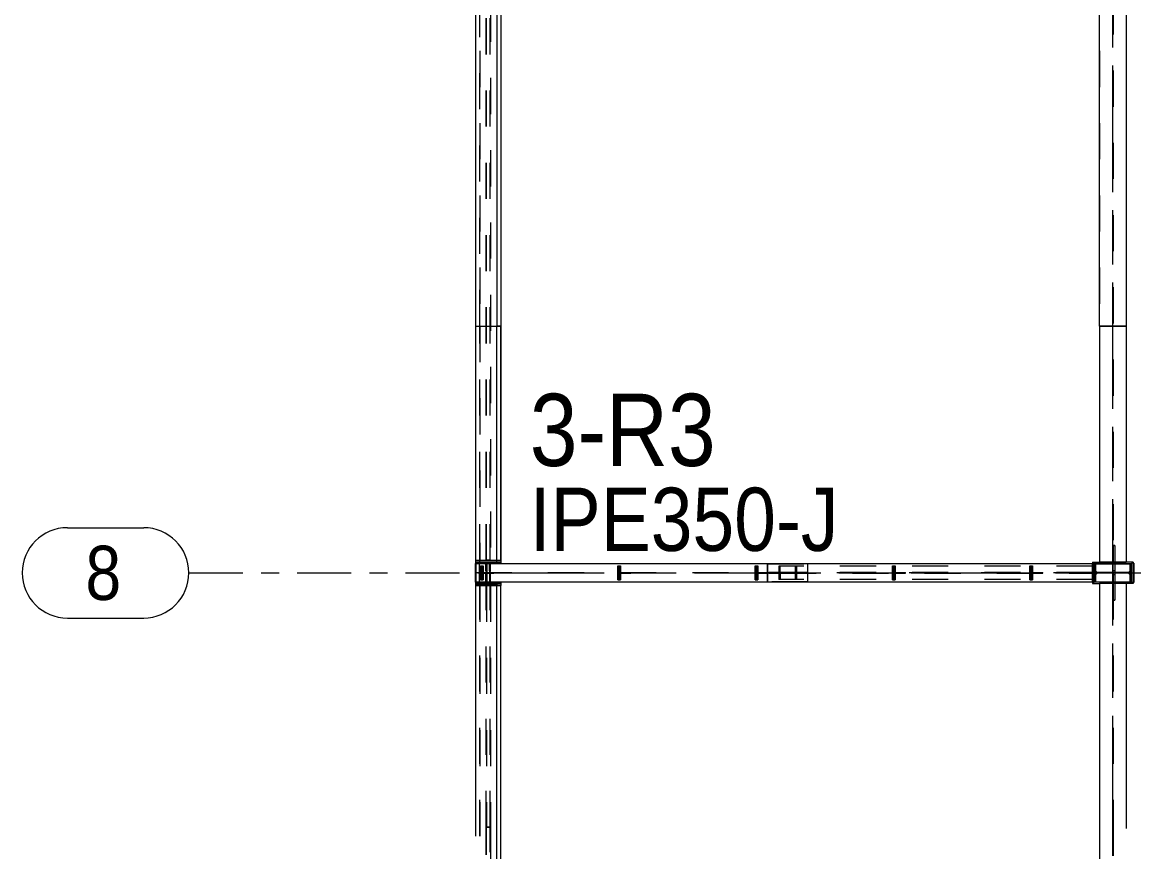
# Model space of a CAD drawing. Header units: millimetres. Extents: x -183 to 639, y -32 to 542.
# Drawn here: x -60.4 to 1.2, y 154.4 to 200.3 of the extents above; entities that cross this region are included whole.
import ezdxf

# ---------------------------------------------------------------- set-up
doc = ezdxf.new("R2010")
doc.units = ezdxf.units.MM
for name, pattern in [('XKITLINE00', [0]), ('XKITLINE02', [4, 2, -2]), ('XKITLINE03', [6, 3, -1, 1, -1])]:
    doc.linetypes.add(name, pattern=pattern)
for name, color, linetype, lineweight in [('Part', 2, 'Continuous', 0), ('PartMark', 7, 'Continuous', 0), ('S-grid', 1, 'Continuous', 0)]:
    doc.layers.add(name, color=color, linetype=linetype, lineweight=lineweight)
doc.styles.add('ARIAL', font='ARIAL.TTF')

# ---------------------------------------------------------------- blocks, each defined once
blk = doc.blocks.new('*A7')
at = {"layer": 'S-grid', "color": 1, "linetype": 'XKITLINE03', "lineweight": 0}
blk.add_line((0, -17.067), (0, 527.648), dxfattribs=at)
blk = doc.blocks.new('*A68')
at = {"layer": 'S-grid', "color": 1, "linetype": 'XKITLINE03', "lineweight": 0}
blk.add_line((-51.176, 169.853), (84.788, 169.853), dxfattribs=at)
at = {"layer": 'S-grid', "color": 3, "style": 'ARIAL', "width": 0.85}
blk.add_text('8', height=3, dxfattribs=at).set_placement((-56.902, 168.353))
blk = doc.blocks.new('*A84')
at = {"layer": 'Part', "color": 2, "linetype": 'XKITLINE00', "lineweight": 0}
for p, q in [((1.159, 170.382), (1.041, 170.382)), ((1.041, 169.324), (1.041, 170.382)), ((1.159, 170.382), (1.159, 169.324)), ((1.159, 169.324), (1.041, 169.324))]:
    blk.add_line(p, q, dxfattribs=at)
blk = doc.blocks.new('*A85')
at = {"layer": 'Part', "color": 7, "linetype": 'XKITLINE02', "lineweight": 0}
for p, q in [((0.015, 169.832), (0.015, 169.338)), ((0.103, 169.832), (0.015, 169.832)), ((0.103, 169.744), (0.015, 169.744)), ((0.103, 169.338), (0.015, 169.338)), ((0.015, 169.338), (0.103, 169.338)), ((0.103, 169.832), (0.103, 169.338)), ((0.015, 169.279), (0.015, 168.338)), ((0.103, 169.279), (0.103, 168.338)), ((0.103, 168.338), (0.015, 168.338)), ((0.015, 168.338), (0.103, 168.338))]:
    blk.add_line(p, q, dxfattribs=at)
at = {"layer": 'Part', "color": 2, "linetype": 'XKITLINE00', "lineweight": 0}
for p, q in [((0.015, 169.338), (0.015, 169.279)), ((0.103, 169.338), (0.103, 169.279))]:
    blk.add_line(p, q, dxfattribs=at)
blk = doc.blocks.new('*A86')
at = {"layer": 'Part', "color": 7, "linetype": 'XKITLINE02', "lineweight": 0}
for p, q in [((0.015, 171.368), (0.015, 170.427)), ((0.103, 171.368), (0.015, 171.368)), ((0.015, 171.368), (0.103, 171.368)), ((0.103, 171.368), (0.103, 170.427)), ((0.103, 170.368), (0.015, 170.368)), ((0.103, 170.368), (0.015, 170.368)), ((0.015, 169.874), (0.015, 170.368)), ((0.103, 169.962), (0.015, 169.962)), ((0.103, 170.368), (0.103, 169.874)), ((0.103, 169.874), (0.015, 169.874))]:
    blk.add_line(p, q, dxfattribs=at)
at = {"layer": 'Part', "color": 2, "linetype": 'XKITLINE00', "lineweight": 0}
for p, q in [((0.015, 170.368), (0.015, 170.427)), ((0.103, 170.427), (0.103, 170.368))]:
    blk.add_line(p, q, dxfattribs=at)
blk = doc.blocks.new('*A87')
at = {"layer": 'Part', "color": 2, "linetype": 'XKITLINE00', "lineweight": 0}
for p, q in [((-0.735, 183.515), (0.735, 183.515)), ((-0.735, 183.515), (-0.735, 170.427)), ((0.735, 183.515), (0.735, 170.427)), ((0.735, 170.427), (-0.735, 170.427))]:
    blk.add_line(p, q, dxfattribs=at)
blk = doc.blocks.new('*A108')
at = {"layer": 'Part', "color": 2, "linetype": 'XKITLINE00', "lineweight": 0}
for p, q in [((-0.735, 218.75), (0.735, 218.75)), ((-0.735, 218.75), (-0.735, 212.735)), ((0.735, 218.75), (0.735, 212.735)), ((-0.735, 183.515), (-0.735, 211.676)), ((0.735, 211.676), (0.735, 183.515)), ((0.735, 183.515), (-0.735, 183.515))]:
    blk.add_line(p, q, dxfattribs=at)
at = {"layer": 'Part', "color": 7, "linetype": 'XKITLINE02', "lineweight": 0}
for p, q in [((-0.735, 212.735), (-0.735, 211.676)), ((0.735, 212.735), (0.735, 211.676))]:
    blk.add_line(p, q, dxfattribs=at)
blk = doc.blocks.new('*A109')
at = {"layer": 'Part', "color": 7, "linetype": 'XKITLINE02', "lineweight": 0}
for p, q in [((0.735, 218.75), (-0.735, 218.75)), ((-0.735, 218.75), (-0.735, 183.515)), ((0.735, 218.75), (0.735, 183.515)), ((0.735, 183.515), (-0.735, 183.515))]:
    blk.add_line(p, q, dxfattribs=at)
blk = doc.blocks.new('*A110')
at = {"layer": 'Part', "color": 7, "linetype": 'XKITLINE02', "lineweight": 0}
for p, q in [((0.015, 205.662), (-0.015, 205.662)), ((-0.015, 205.662), (0.015, 205.662)), ((-0.015, 205.662), (-0.015, 170.427)), ((0.015, 205.662), (0.015, 170.427)), ((-0.015, 170.427), (0.015, 170.427)), ((0.015, 170.427), (-0.015, 170.427))]:
    blk.add_line(p, q, dxfattribs=at)
blk = doc.blocks.new('*A308')
at = {"layer": 'Part', "color": 2, "linetype": 'XKITLINE00', "lineweight": 0}
for p, q in [((-35.291, 183.515), (-34.116, 183.515)), ((-35.291, 183.515), (-35.291, 170.556)), ((-34.121, 170.556), (-34.121, 183.515)), ((-34.116, 170.556), (-34.116, 183.515)), ((-35.291, 170.556), (-34.116, 170.556))]:
    blk.add_line(p, q, dxfattribs=at)
at = {"layer": 'Part', "color": 7, "linetype": 'XKITLINE02', "lineweight": 0}
for p, q in [((-35.286, 183.515), (-35.291, 183.515)), ((-35.286, 170.556), (-35.286, 183.515)), ((-35.291, 170.556), (-35.286, 170.556))]:
    blk.add_line(p, q, dxfattribs=at)
blk = doc.blocks.new('*A309')
at = {"layer": 'Part', "color": 7, "linetype": 'XKITLINE02', "lineweight": 0}
for p, q in [((-35.059, 183.515), (-35.064, 183.515)), ((-35.064, 183.515), (-34.116, 183.515)), ((-35.064, 183.515), (-35.064, 170.556)), ((-35.059, 170.556), (-35.059, 183.515)), ((-33.894, 183.515), (-33.89, 183.515)), ((-35.064, 170.556), (-35.059, 170.556)), ((-35.064, 170.556), (-33.894, 170.556))]:
    blk.add_line(p, q, dxfattribs=at)
at = {"layer": 'Part', "color": 2, "linetype": 'XKITLINE00', "lineweight": 0}
for p, q in [((-33.89, 183.515), (-34.116, 183.515)), ((-33.894, 183.515), (-33.894, 170.556)), ((-33.89, 170.556), (-33.89, 183.515)), ((-33.894, 170.556), (-33.89, 170.556))]:
    blk.add_line(p, q, dxfattribs=at)
blk = doc.blocks.new('*A310')
at = {"layer": 'Part', "color": 7, "linetype": 'XKITLINE02', "lineweight": 0}
for p, q in [((-34.713, 205.25), (-34.468, 205.25)), ((-34.713, 170.556), (-34.713, 205.25)), ((-34.689, 170.556), (-34.689, 205.25)), ((-34.491, 170.556), (-34.491, 205.25)), ((-34.468, 205.25), (-34.468, 170.556)), ((-34.468, 170.556), (-34.713, 170.556))]:
    blk.add_line(p, q, dxfattribs=at)
blk = doc.blocks.new('*A355')
at = {"layer": 'Part', "color": 7, "linetype": 'XKITLINE02', "lineweight": 0}
for p, q in [((-1.029, 169.338), (-1.029, 170.368)), ((-1.029, 170.368), (-0.965, 170.368)), ((-0.965, 170.368), (-0.965, 169.874)), ((0.965, 169.874), (0.965, 170.368)), ((0.965, 170.368), (1.029, 170.368)), ((-0.965, 169.338), (-1.029, 169.338)), ((-0.965, 169.874), (0.965, 169.874)), ((0.965, 169.832), (-0.965, 169.832)), ((-0.965, 169.832), (-0.965, 169.338)), ((0.965, 169.338), (0.965, 169.832)), ((1.029, 169.338), (0.965, 169.338))]:
    blk.add_line(p, q, dxfattribs=at)
at = {"layer": 'Part', "color": 2, "linetype": 'XKITLINE00', "lineweight": 0}
blk.add_line((1.029, 170.368), (1.029, 169.338), dxfattribs=at)
blk = doc.blocks.new('*A356')
at = {"layer": 'Part', "color": 7, "linetype": 'XKITLINE02', "lineweight": 0}
for p, q in [((0.015, 156.191), (-0.015, 156.191)), ((-0.015, 156.191), (0.015, 156.191)), ((-0.015, 156.191), (-0.015, 120.956)), ((0.015, 156.191), (0.015, 120.956)), ((-0.015, 120.956), (0.015, 120.956)), ((0.015, 120.956), (-0.015, 120.956))]:
    blk.add_line(p, q, dxfattribs=at)
blk = doc.blocks.new('*A357')
at = {"layer": 'Part', "color": 2, "linetype": 'XKITLINE00', "lineweight": 0}
for p, q in [((-0.735, 169.279), (0.735, 169.279)), ((-0.735, 169.279), (-0.735, 134.044)), ((0.735, 169.279), (0.735, 155.691)), ((0.735, 136.781), (0.735, 134.044)), ((0.735, 134.044), (-0.735, 134.044))]:
    blk.add_line(p, q, dxfattribs=at)
blk = doc.blocks.new('*A358')
at = {"layer": 'Part', "color": 7, "linetype": 'XKITLINE02', "lineweight": 0}
for p, q in [((0.735, 169.279), (-0.735, 169.279)), ((-0.735, 169.279), (-0.735, 134.044)), ((0.735, 169.279), (0.735, 155.691)), ((0.735, 136.781), (0.735, 134.044)), ((0.735, 134.044), (-0.735, 134.044))]:
    blk.add_line(p, q, dxfattribs=at)
blk = doc.blocks.new('*A359')
at = {"layer": 'Part', "color": 7, "linetype": 'XKITLINE02', "lineweight": 0}
for p, q in [((0.735, 183.515), (-0.735, 183.515)), ((-0.735, 183.515), (-0.735, 170.427)), ((0.735, 183.515), (0.735, 170.427)), ((0.735, 170.427), (-0.735, 170.427))]:
    blk.add_line(p, q, dxfattribs=at)
blk = doc.blocks.new('*A360')
at = {"layer": 'Part', "color": 7, "linetype": 'XKITLINE02', "lineweight": 0}
for p, q in [((0.015, 169.279), (-0.015, 169.279)), ((-0.015, 169.279), (0.015, 169.279)), ((-0.015, 169.279), (-0.015, 156.191)), ((0.015, 169.279), (0.015, 156.191)), ((-0.015, 156.191), (0.015, 156.191)), ((0.015, 156.191), (-0.015, 156.191))]:
    blk.add_line(p, q, dxfattribs=at)
blk = doc.blocks.new('*A379')
at = {"layer": 'Part', "color": 2, "linetype": 'XKITLINE00', "lineweight": 0}
for p, q in [((-35.291, 169.338), (-35.291, 170.368)), ((-35.291, 170.368), (-1.129, 170.368)), ((-1.129, 169.338), (-35.291, 169.338))]:
    blk.add_line(p, q, dxfattribs=at)
at = {"layer": 'Part', "color": 7, "linetype": 'XKITLINE02', "lineweight": 0}
for p, q in [((-35.284, 170.368), (-35.284, 169.874)), ((-35.082, 169.874), (-35.082, 170.368)), ((-35.075, 169.338), (-35.075, 170.368)), ((-1.129, 169.338), (-1.129, 170.368)), ((-35.284, 169.874), (-1.129, 169.874)), ((-1.129, 169.832), (-35.284, 169.832)), ((-35.284, 169.832), (-35.284, 169.338)), ((-35.082, 169.338), (-35.082, 169.832))]:
    blk.add_line(p, q, dxfattribs=at)
blk = doc.blocks.new('*A380')
at = {"layer": 'Part', "color": 7, "linetype": 'XKITLINE02', "lineweight": 0}
for p, q in [((-1.112, 170.221), (-18.493, 170.221)), ((-18.493, 170.221), (-18.493, 169.485)), ((-18.422, 169.872), (-18.422, 170.221)), ((-17.577, 169.872), (-17.577, 170.221)), ((-17.506, 169.485), (-17.506, 170.221)), ((-1.112, 170.221), (-1.112, 169.485)), ((-1.112, 169.485), (-18.493, 169.485)), ((-1.112, 169.872), (-18.422, 169.872)), ((-18.422, 169.834), (-1.112, 169.834)), ((-18.422, 169.834), (-18.422, 169.485)), ((-17.577, 169.485), (-17.577, 169.834))]:
    blk.add_line(p, q, dxfattribs=at)
blk = doc.blocks.new('*A381')
at = {"layer": 'Part', "color": 7, "linetype": 'XKITLINE02', "lineweight": 0}
for p, q in [((-34.713, 155.779), (-34.468, 155.779)), ((-34.713, 126.233), (-34.713, 155.779)), ((-34.689, 126.249), (-34.689, 155.779)), ((-34.491, 126.389), (-34.491, 155.779)), ((-34.468, 155.779), (-34.468, 126.406))]:
    blk.add_line(p, q, dxfattribs=at)
blk = doc.blocks.new('*A382')
at = {"layer": 'Part', "color": 2, "linetype": 'XKITLINE00', "lineweight": 0}
for p, q in [((-35.291, 169.15), (-34.116, 169.15)), ((-35.291, 169.15), (-35.291, 155.279)), ((-34.121, 134.044), (-34.121, 169.15)), ((-34.116, 134.044), (-34.116, 169.15)), ((-35.291, 136.369), (-35.291, 134.044)), ((-35.291, 134.044), (-34.116, 134.044))]:
    blk.add_line(p, q, dxfattribs=at)
at = {"layer": 'Part', "color": 7, "linetype": 'XKITLINE02', "lineweight": 0}
for p, q in [((-35.286, 169.15), (-35.291, 169.15)), ((-35.286, 155.279), (-35.286, 169.15)), ((-35.286, 134.044), (-35.286, 136.369)), ((-35.291, 134.044), (-35.286, 134.044))]:
    blk.add_line(p, q, dxfattribs=at)
blk = doc.blocks.new('*A383')
at = {"layer": 'Part', "color": 7, "linetype": 'XKITLINE02', "lineweight": 0}
for p, q in [((-35.064, 169.15), (-35.059, 169.15)), ((-35.064, 169.15), (-35.064, 155.279)), ((-35.064, 169.15), (-33.894, 169.15)), ((-35.059, 155.279), (-35.059, 169.15)), ((-35.064, 136.369), (-35.064, 134.044)), ((-35.059, 134.044), (-35.059, 136.369)), ((-35.064, 134.044), (-35.059, 134.044)), ((-35.064, 134.044), (-34.116, 134.044)), ((-33.894, 134.044), (-33.89, 134.044))]:
    blk.add_line(p, q, dxfattribs=at)
at = {"layer": 'Part', "color": 2, "linetype": 'XKITLINE00', "lineweight": 0}
for p, q in [((-33.894, 169.15), (-33.89, 169.15)), ((-33.894, 134.044), (-33.894, 169.15)), ((-33.89, 134.044), (-33.89, 169.15)), ((-34.116, 134.044), (-33.89, 134.044))]:
    blk.add_line(p, q, dxfattribs=at)
blk = doc.blocks.new('*A384')
at = {"layer": 'Part', "color": 7, "linetype": 'XKITLINE02', "lineweight": 0}
for p, q in [((-34.713, 169.15), (-34.468, 169.15)), ((-34.713, 155.779), (-34.713, 169.15)), ((-34.689, 169.15), (-34.689, 155.779)), ((-34.491, 155.779), (-34.491, 169.15)), ((-34.468, 169.15), (-34.468, 155.779)), ((-34.468, 155.779), (-34.713, 155.779))]:
    blk.add_line(p, q, dxfattribs=at)
blk = doc.blocks.new('*A385')
at = {"layer": 'Part', "color": 2, "linetype": 'XKITLINE00', "lineweight": 0}
for p, q in [((-35.286, 169.25), (-35.286, 169.338)), ((-34.116, 169.25), (-34.116, 169.338)), ((-33.899, 169.338), (-33.899, 169.25)), ((-35.286, 169.25), (-33.899, 169.25))]:
    blk.add_line(p, q, dxfattribs=at)
at = {"layer": 'Part', "color": 7, "linetype": 'XKITLINE02', "lineweight": 0}
for p, q in [((-35.286, 169.338), (-33.899, 169.338)), ((-35.069, 169.25), (-35.069, 169.338))]:
    blk.add_line(p, q, dxfattribs=at)
blk = doc.blocks.new('*A386')
at = {"layer": 'Part', "color": 2, "linetype": 'XKITLINE00', "lineweight": 0}
for p, q in [((-35.286, 170.368), (-35.286, 170.456)), ((-35.286, 170.456), (-33.899, 170.456)), ((-34.116, 170.368), (-34.116, 170.456)), ((-33.899, 170.456), (-33.899, 170.368))]:
    blk.add_line(p, q, dxfattribs=at)
at = {"layer": 'Part', "color": 7, "linetype": 'XKITLINE02', "lineweight": 0}
for p, q in [((-33.899, 170.368), (-35.286, 170.368)), ((-35.069, 170.368), (-35.069, 170.456))]:
    blk.add_line(p, q, dxfattribs=at)
blk = doc.blocks.new('*A387')
at = {"layer": 'Part', "color": 2, "linetype": 'XKITLINE00', "lineweight": 0}
for p, q in [((-35.286, 169.15), (-35.286, 169.238)), ((-33.883, 169.238), (-35.286, 169.238)), ((-34.116, 169.238), (-34.116, 169.15)), ((-34.116, 169.15), (-33.883, 169.15)), ((-33.883, 169.15), (-33.883, 169.238))]:
    blk.add_line(p, q, dxfattribs=at)
at = {"layer": 'Part', "color": 7, "linetype": 'XKITLINE02', "lineweight": 0}
for p, q in [((-34.116, 169.15), (-35.286, 169.15)), ((-35.053, 169.15), (-35.053, 169.238)), ((-34.121, 169.15), (-34.116, 169.15))]:
    blk.add_line(p, q, dxfattribs=at)
blk = doc.blocks.new('*A388')
at = {"layer": 'Part', "color": 2, "linetype": 'XKITLINE00', "lineweight": 0}
for p, q in [((-35.286, 170.468), (-35.286, 170.556)), ((-34.116, 170.556), (-33.883, 170.556)), ((-34.116, 170.468), (-34.116, 170.556)), ((-33.883, 170.468), (-33.883, 170.556)), ((-35.286, 170.468), (-33.883, 170.468))]:
    blk.add_line(p, q, dxfattribs=at)
at = {"layer": 'Part', "color": 7, "linetype": 'XKITLINE02', "lineweight": 0}
for p, q in [((-35.286, 170.556), (-34.116, 170.556)), ((-35.053, 170.468), (-35.053, 170.556)), ((-34.121, 170.556), (-34.116, 170.556))]:
    blk.add_line(p, q, dxfattribs=at)
blk = doc.blocks.new('*A389')
at = {"layer": 'Part', "color": 7, "linetype": 'XKITLINE02', "lineweight": 0}
for p, q in [((-34.473, 170.368), (-34.722, 170.368)), ((-34.722, 169.962), (-34.722, 170.368)), ((-34.676, 169.962), (-34.722, 169.962)), ((-34.722, 169.962), (-34.713, 169.874)), ((-34.676, 170.368), (-34.676, 169.962)), ((-34.676, 169.962), (-34.666, 169.874)), ((-34.52, 169.962), (-34.529, 169.874)), ((-34.52, 169.962), (-34.52, 170.368)), ((-34.473, 169.962), (-34.52, 169.962)), ((-34.483, 169.874), (-34.473, 169.962)), ((-34.473, 169.962), (-34.473, 170.368)), ((-34.713, 169.874), (-34.483, 169.874))]:
    blk.add_line(p, q, dxfattribs=at)
blk = doc.blocks.new('*A390')
at = {"layer": 'Part', "color": 7, "linetype": 'XKITLINE02', "lineweight": 0}
for p, q in [((-34.722, 169.744), (-34.713, 169.832)), ((-34.722, 169.338), (-34.722, 169.744)), ((-34.722, 169.744), (-34.676, 169.744)), ((-34.473, 169.338), (-34.722, 169.338)), ((-34.713, 169.832), (-34.483, 169.832)), ((-34.666, 169.832), (-34.676, 169.744)), ((-34.676, 169.744), (-34.676, 169.338)), ((-34.529, 169.832), (-34.52, 169.744)), ((-34.52, 169.744), (-34.52, 169.338)), ((-34.52, 169.744), (-34.473, 169.744)), ((-34.473, 169.744), (-34.483, 169.832)), ((-34.473, 169.338), (-34.473, 169.744))]:
    blk.add_line(p, q, dxfattribs=at)
blk = doc.blocks.new('*A391')
at = {"layer": 'Part', "color": 2, "linetype": 'XKITLINE00', "lineweight": 0}
for p, q in [((-27.412, 169.471), (-27.412, 170.235)), ((-27.412, 170.235), (-27.272, 170.235)), ((-27.383, 169.471), (-27.383, 170.235)), ((-27.272, 170.235), (-27.272, 169.868)), ((-27.412, 169.471), (-27.272, 169.471)), ((-27.272, 169.838), (-27.272, 169.471))]:
    blk.add_line(p, q, dxfattribs=at)
at = {"layer": 'Part', "color": 7, "linetype": 'XKITLINE02', "lineweight": 0}
for p, q in [((-27.301, 169.471), (-27.301, 170.235)), ((-27.272, 169.868), (-27.272, 169.838))]:
    blk.add_line(p, q, dxfattribs=at)
blk = doc.blocks.new('*A392')
at = {"layer": 'Part', "color": 2, "linetype": 'XKITLINE00', "lineweight": 0}
for p, q in [((-27.334, 169.838), (-27.334, 169.868)), ((-27.334, 169.868), (-26.687, 169.868)), ((-27.334, 169.838), (-26.687, 169.838)), ((-26.687, 169.838), (-26.687, 169.868))]:
    blk.add_line(p, q, dxfattribs=at)
at = {"layer": 'Part', "color": 7, "linetype": 'XKITLINE02', "lineweight": 0}
blk.add_line((-27.272, 169.838), (-27.272, 169.868), dxfattribs=at)
blk = doc.blocks.new('*A393')
at = {"layer": 'Part', "color": 2, "linetype": 'XKITLINE00', "lineweight": 0}
for p, q in [((-35.017, 169.471), (-35.017, 170.235)), ((-35.017, 170.235), (-34.877, 170.235)), ((-34.988, 169.471), (-34.988, 170.235)), ((-34.877, 170.235), (-34.877, 169.868)), ((-35.017, 169.471), (-34.877, 169.471)), ((-34.877, 169.838), (-34.877, 169.471))]:
    blk.add_line(p, q, dxfattribs=at)
at = {"layer": 'Part', "color": 7, "linetype": 'XKITLINE02', "lineweight": 0}
for p, q in [((-34.906, 169.471), (-34.906, 170.235)), ((-34.877, 169.868), (-34.877, 169.838))]:
    blk.add_line(p, q, dxfattribs=at)
blk = doc.blocks.new('*A394')
at = {"layer": 'Part', "color": 2, "linetype": 'XKITLINE00', "lineweight": 0}
for p, q in [((-34.938, 169.838), (-34.938, 169.868)), ((-34.938, 169.868), (-34.292, 169.868)), ((-34.938, 169.838), (-34.292, 169.838)), ((-34.292, 169.838), (-34.292, 169.868))]:
    blk.add_line(p, q, dxfattribs=at)
at = {"layer": 'Part', "color": 7, "linetype": 'XKITLINE02', "lineweight": 0}
blk.add_line((-34.877, 169.838), (-34.877, 169.868), dxfattribs=at)
blk = doc.blocks.new('*A395')
at = {"layer": 'Part', "color": 7, "linetype": 'XKITLINE02', "lineweight": 0}
for p, q in [((-1.112, 169.353), (-1.112, 170.353)), ((-1.112, 170.353), (-1.041, 170.353)), ((-1.041, 170.353), (-1.041, 169.353)), ((-1.041, 169.353), (-1.112, 169.353))]:
    blk.add_line(p, q, dxfattribs=at)
blk = doc.blocks.new('*A396')
at = {"layer": 'Part', "color": 7, "linetype": 'XKITLINE02', "lineweight": 0}
for p, q in [((-1.112, 169.868), (-1.638, 169.868)), ((-1.638, 169.868), (-1.638, 169.838)), ((-1.638, 169.838), (-1.112, 169.838)), ((-1.178, 169.838), (-1.178, 169.868)), ((-1.112, 169.838), (-1.112, 169.868))]:
    blk.add_line(p, q, dxfattribs=at)
blk = doc.blocks.new('*A397')
at = {"layer": 'Part', "color": 7, "linetype": 'XKITLINE02', "lineweight": 0}
for p, q in [((-1.112, 169.868), (-1.638, 169.868)), ((-1.638, 169.868), (-1.638, 169.838)), ((-1.638, 169.838), (-1.112, 169.838)), ((-1.178, 169.838), (-1.178, 169.868)), ((-1.112, 169.838), (-1.112, 169.868))]:
    blk.add_line(p, q, dxfattribs=at)
blk = doc.blocks.new('*A398')
at = {"layer": 'Part', "color": 7, "linetype": 'XKITLINE02', "lineweight": 0}
for p, q in [((-17.967, 169.868), (-19.053, 169.868)), ((-19.053, 169.868), (-19.053, 169.838)), ((-19.053, 169.838), (-17.967, 169.838)), ((-18.581, 169.838), (-18.581, 169.868)), ((-18.427, 169.838), (-18.427, 169.868)), ((-17.967, 169.868), (-17.967, 169.838))]:
    blk.add_line(p, q, dxfattribs=at)
blk = doc.blocks.new('*A399')
at = {"layer": 'Part', "color": 7, "linetype": 'XKITLINE02', "lineweight": 0}
for p, q in [((-16.947, 169.868), (-17.441, 169.868)), ((-17.441, 169.868), (-17.441, 169.838)), ((-17.441, 169.838), (-16.947, 169.838)), ((-17.419, 169.838), (-17.419, 169.868)), ((-16.98, 169.868), (-16.98, 169.838)), ((-16.947, 169.838), (-16.947, 169.868))]:
    blk.add_line(p, q, dxfattribs=at)
blk = doc.blocks.new('*A400')
at = {"layer": 'Part', "color": 7, "linetype": 'XKITLINE02', "lineweight": 0}
for p, q in [((-19.119, 170.353), (-16.888, 170.353)), ((-19.119, 169.353), (-19.119, 170.353)), ((-19.111, 169.353), (-19.111, 170.353)), ((-16.896, 169.353), (-16.896, 170.353)), ((-16.888, 169.353), (-16.888, 170.353)), ((-16.888, 169.353), (-19.119, 169.353))]:
    blk.add_line(p, q, dxfattribs=at)
blk = doc.blocks.new('*A401')
at = {"layer": 'Part', "color": 2, "linetype": 'XKITLINE00', "lineweight": 0}
for p, q in [((-19.807, 169.471), (-19.807, 170.235)), ((-19.807, 170.235), (-19.667, 170.235)), ((-19.778, 169.471), (-19.778, 170.235)), ((-19.667, 170.235), (-19.667, 169.868)), ((-19.807, 169.471), (-19.667, 169.471)), ((-19.667, 169.838), (-19.667, 169.471))]:
    blk.add_line(p, q, dxfattribs=at)
at = {"layer": 'Part', "color": 7, "linetype": 'XKITLINE02', "lineweight": 0}
for p, q in [((-19.696, 169.471), (-19.696, 170.235)), ((-19.667, 169.868), (-19.667, 169.838))]:
    blk.add_line(p, q, dxfattribs=at)
blk = doc.blocks.new('*A402')
at = {"layer": 'Part', "color": 2, "linetype": 'XKITLINE00', "lineweight": 0}
for p, q in [((-19.729, 169.838), (-19.729, 169.868)), ((-19.729, 169.868), (-19.082, 169.868)), ((-19.729, 169.838), (-19.082, 169.838)), ((-19.082, 169.838), (-19.082, 169.868))]:
    blk.add_line(p, q, dxfattribs=at)
at = {"layer": 'Part', "color": 7, "linetype": 'XKITLINE02', "lineweight": 0}
blk.add_line((-19.667, 169.838), (-19.667, 169.868), dxfattribs=at)
blk = doc.blocks.new('*A403')
at = {"layer": 'Part', "color": 7, "linetype": 'XKITLINE02', "lineweight": 0}
for p, q in [((-1.129, 169.876), (-2.007, 169.876)), ((-2.007, 169.876), (-2.007, 169.829)), ((-2.007, 169.829), (-1.129, 169.829)), ((-1.217, 169.829), (-1.217, 169.876)), ((-1.129, 169.829), (-1.129, 169.876))]:
    blk.add_line(p, q, dxfattribs=at)
blk = doc.blocks.new('*A404')
at = {"layer": 'Part', "color": 2, "linetype": 'XKITLINE00', "lineweight": 0}
for p, q in [((-1.129, 169.324), (-1.129, 170.382)), ((-1.129, 170.382), (-1.041, 170.382)), ((-1.041, 170.382), (-1.041, 169.324)), ((-1.041, 169.324), (-1.129, 169.324))]:
    blk.add_line(p, q, dxfattribs=at)
blk = doc.blocks.new('*A405')
at = {"layer": 'Part', "color": 7, "linetype": 'XKITLINE02', "lineweight": 0}
for p, q in [((-0.965, 169.962), (-0.965, 170.344)), ((-0.965, 170.344), (0.965, 170.344)), ((-0.876, 169.874), (-0.965, 169.962)), ((0.965, 169.962), (0.876, 169.874)), ((0.965, 170.344), (0.965, 169.962)), ((0.876, 169.874), (-0.876, 169.874))]:
    blk.add_line(p, q, dxfattribs=at)
blk = doc.blocks.new('*A406')
at = {"layer": 'Part', "color": 7, "linetype": 'XKITLINE02', "lineweight": 0}
for p, q in [((-0.876, 169.832), (-0.965, 169.744)), ((-0.965, 169.744), (-0.965, 169.362)), ((-0.965, 169.362), (0.965, 169.362)), ((0.876, 169.832), (-0.876, 169.832)), ((0.965, 169.744), (0.876, 169.832)), ((0.965, 169.362), (0.965, 169.744))]:
    blk.add_line(p, q, dxfattribs=at)
blk = doc.blocks.new('*A407')
at = {"layer": 'Part', "color": 2, "linetype": 'XKITLINE00', "lineweight": 0}
for p, q in [((-1.036, 170.368), (1.029, 170.368)), ((-1.036, 169.338), (-1.036, 170.368)), ((1.023, 169.338), (1.023, 170.368)), ((1.029, 169.338), (1.029, 170.368)), ((1.029, 169.338), (-1.036, 169.338))]:
    blk.add_line(p, q, dxfattribs=at)
at = {"layer": 'Part', "color": 7, "linetype": 'XKITLINE02', "lineweight": 0}
blk.add_line((-1.029, 169.338), (-1.029, 170.368), dxfattribs=at)
blk = doc.blocks.new('*A408')
at = {"layer": 'Part', "color": 2, "linetype": 'XKITLINE00', "lineweight": 0}
for p, q in [((-4.598, 169.471), (-4.598, 170.235)), ((-4.598, 170.235), (-4.457, 170.235)), ((-4.568, 169.471), (-4.568, 170.235)), ((-4.457, 170.235), (-4.457, 169.868)), ((-4.598, 169.471), (-4.457, 169.471)), ((-4.457, 169.838), (-4.457, 169.471))]:
    blk.add_line(p, q, dxfattribs=at)
at = {"layer": 'Part', "color": 7, "linetype": 'XKITLINE02', "lineweight": 0}
for p, q in [((-4.486, 169.471), (-4.486, 170.235)), ((-4.457, 169.868), (-4.457, 169.838))]:
    blk.add_line(p, q, dxfattribs=at)
blk = doc.blocks.new('*A409')
at = {"layer": 'Part', "color": 2, "linetype": 'XKITLINE00', "lineweight": 0}
for p, q in [((-4.519, 169.838), (-4.519, 169.868)), ((-4.519, 169.868), (-3.872, 169.868)), ((-4.519, 169.838), (-3.872, 169.838)), ((-3.872, 169.838), (-3.872, 169.868))]:
    blk.add_line(p, q, dxfattribs=at)
at = {"layer": 'Part', "color": 7, "linetype": 'XKITLINE02', "lineweight": 0}
blk.add_line((-4.457, 169.838), (-4.457, 169.868), dxfattribs=at)
blk = doc.blocks.new('*A410')
at = {"layer": 'Part', "color": 2, "linetype": 'XKITLINE00', "lineweight": 0}
for p, q in [((-12.202, 169.471), (-12.202, 170.235)), ((-12.202, 170.235), (-12.062, 170.235)), ((-12.173, 169.471), (-12.173, 170.235)), ((-12.062, 170.235), (-12.062, 169.868)), ((-12.202, 169.471), (-12.062, 169.471)), ((-12.062, 169.838), (-12.062, 169.471))]:
    blk.add_line(p, q, dxfattribs=at)
at = {"layer": 'Part', "color": 7, "linetype": 'XKITLINE02', "lineweight": 0}
for p, q in [((-12.091, 169.471), (-12.091, 170.235)), ((-12.062, 169.868), (-12.062, 169.838))]:
    blk.add_line(p, q, dxfattribs=at)
blk = doc.blocks.new('*A411')
at = {"layer": 'Part', "color": 2, "linetype": 'XKITLINE00', "lineweight": 0}
for p, q in [((-12.124, 169.838), (-12.124, 169.868)), ((-12.124, 169.868), (-11.477, 169.868)), ((-12.124, 169.838), (-11.477, 169.838)), ((-11.477, 169.838), (-11.477, 169.868))]:
    blk.add_line(p, q, dxfattribs=at)
at = {"layer": 'Part', "color": 7, "linetype": 'XKITLINE02', "lineweight": 0}
blk.add_line((-12.062, 169.838), (-12.062, 169.868), dxfattribs=at)
blk = doc.blocks.new('*A415')
at = {"layer": 'S-grid', "color": 1, "linetype": 'XKITLINE00', "lineweight": 0}
for p, q in [((-57.902, 172.353), (-53.676, 172.353)), ((-57.902, 167.353), (-53.676, 167.353))]:
    blk.add_line(p, q, dxfattribs=at)
for centre, start, end in [((-57.902, 169.853), 90, 270), ((-53.676, 169.853), 270, 90)]:
    blk.add_arc(centre, 2.5, start, end, dxfattribs=at)
blk = doc.blocks.new('*A417')
at = {"layer": 'Part', "color": 2, "linetype": 'XKITLINE00', "lineweight": 0}
for p, q in [((-1.118, 170.441), (-0.735, 170.441)), ((-1.118, 170.441), (-1.118, 170.382)), ((1.118, 170.441), (0.735, 170.441)), ((1.118, 170.441), (1.118, 170.382)), ((-1.118, 169.324), (-1.118, 169.265)), ((1.118, 169.324), (1.118, 169.265)), ((-1.118, 169.265), (-0.735, 169.265)), ((1.118, 169.265), (0.735, 169.265))]:
    blk.add_line(p, q, dxfattribs=at)
at = {"layer": 'Part', "color": 7, "linetype": 'XKITLINE02', "lineweight": 0}
for p, q in [((-1.118, 170.382), (-1.118, 169.324)), ((0.735, 170.441), (-0.735, 170.441)), ((1.118, 170.382), (1.118, 169.324)), ((0.735, 169.265), (-0.735, 169.265))]:
    blk.add_line(p, q, dxfattribs=at)
blk = doc.blocks.new('*A420')
at = {"layer": 'Part', "color": 2, "linetype": 'XKITLINE00', "lineweight": 0}
for p, q in [((-35.291, 218.75), (-34.594, 218.75)), ((-35.291, 218.75), (-35.291, 183.515)), ((-34.121, 218.416), (-34.121, 212.735)), ((-34.116, 218.412), (-34.116, 212.735)), ((-34.121, 211.676), (-34.121, 183.515)), ((-34.116, 211.676), (-34.116, 183.515)), ((-35.291, 183.515), (-34.116, 183.515))]:
    blk.add_line(p, q, dxfattribs=at)
at = {"layer": 'Part', "color": 7, "linetype": 'XKITLINE02', "lineweight": 0}
for p, q in [((-35.286, 218.75), (-35.291, 218.75)), ((-35.286, 183.515), (-35.286, 218.75)), ((-34.121, 212.735), (-34.121, 211.676)), ((-34.116, 212.735), (-34.116, 211.676)), ((-35.291, 183.515), (-35.286, 183.515))]:
    blk.add_line(p, q, dxfattribs=at)
blk = doc.blocks.new('*A421')
at = {"layer": 'Part', "color": 7, "linetype": 'XKITLINE02', "lineweight": 0}
for p, q in [((-35.059, 218.75), (-35.064, 218.75)), ((-35.064, 218.75), (-34.594, 218.75)), ((-35.064, 218.75), (-35.064, 183.515)), ((-35.059, 183.515), (-35.059, 218.75)), ((-33.894, 212.735), (-33.894, 211.676)), ((-33.89, 212.735), (-33.89, 211.676)), ((-35.064, 183.515), (-35.059, 183.515)), ((-35.064, 183.515), (-34.116, 183.515)), ((-33.894, 183.515), (-33.89, 183.515))]:
    blk.add_line(p, q, dxfattribs=at)
at = {"layer": 'Part', "color": 2, "linetype": 'XKITLINE00', "lineweight": 0}
for p, q in [((-33.894, 218.256), (-33.894, 212.735)), ((-33.89, 218.252), (-33.89, 212.735)), ((-33.894, 211.676), (-33.894, 183.515)), ((-33.89, 211.676), (-33.89, 183.515)), ((-34.116, 183.515), (-33.89, 183.515))]:
    blk.add_line(p, q, dxfattribs=at)
blk = doc.blocks.new('*A1692')
at = {"layer": 'PartMark', "color": 3, "style": 'ARIAL', "width": 0.85}
blk.add_text('3-R3', height=4, dxfattribs=at).set_placement((-32.291, 175.768))
at = {"layer": 'PartMark', "color": 7, "style": 'ARIAL', "width": 0.85}
blk.add_text('IPE350-J', height=3.5, dxfattribs=at).set_placement((-32.291, 171.068))

msp = doc.modelspace()

# ---------------------------------------------------------------- block references
at = {"lineweight": 0}
for name in ['*A7', '*A420', '*A421', '*A108', '*A109', '*A110', '*A310', '*A308', '*A309', '*A87', '*A359', '*A1692', '*A415', '*A68', '*A86', '*A388', '*A379', '*A386', '*A393', '*A389', '*A391', '*A401', '*A400', '*A380', '*A410', '*A408', '*A404', '*A417', '*A395', '*A407', '*A355', '*A405', '*A84', '*A385', '*A394', '*A390', '*A392', '*A402', '*A398', '*A399', '*A411', '*A409', '*A403', '*A396', '*A397', '*A406', '*A85', '*A382', '*A387', '*A383', '*A384', '*A357', '*A358', '*A360', '*A381', '*A356']:
    msp.add_blockref(name, (0, 0), dxfattribs=at)

doc.saveas('drawing.dxf')
